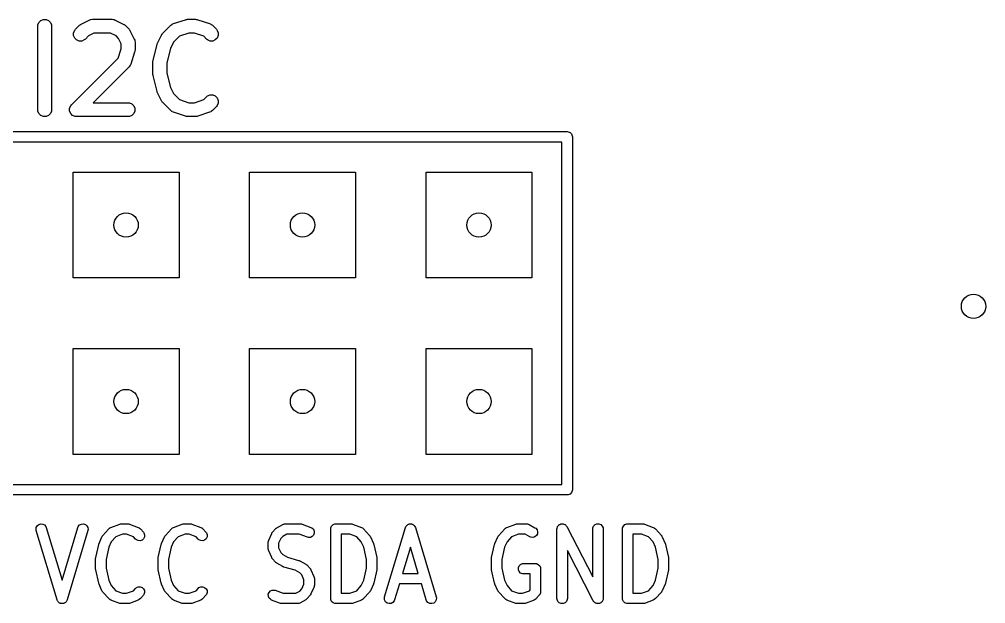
# Model space of a CAD drawing. Extents: x -0.08 to 2.08, y -0.05 to 2.57.
# Drawn here: x 1.459 to 2.007, y 2.233 to 2.564 of the extents above; entities that cross this region are included whole.
import ezdxf

# ---------------------------------------------------------------- set-up
doc = ezdxf.new("R2010")
doc.units = 0
doc.header["$MEASUREMENT"] = 0
doc.layers.add('BLACK', color=7, linetype='CONTINUOUS')

msp = doc.modelspace()

# ---------------------------------------------------------------- linework, layer by layer
at = {"layer": 'BLACK', "linetype": 'CONTINUOUS'}
for p, q in [((1.47029, 2.56246), (1.47138, 2.56355)), ((1.47138, 2.56355), (1.4728, 2.56413)), ((1.4728, 2.56413), (1.47433, 2.56413)), ((1.47433, 2.56413), (1.47575, 2.56355)), ((1.47575, 2.56355), (1.47684, 2.56246)), ((1.4943, 2.56154), (1.4988, 2.56379)), ((1.4988, 2.56379), (1.49952, 2.56407)), ((1.49952, 2.56407), (1.49966, 2.56408)), ((1.49966, 2.56408), (1.49979, 2.56413)), ((1.49979, 2.56413), (1.50056, 2.56421)), ((1.50056, 2.56421), (1.51181, 2.56421)), ((1.51181, 2.56421), (1.51258, 2.56413)), ((1.51258, 2.56413), (1.51271, 2.56408)), ((1.51271, 2.56408), (1.51285, 2.56407)), ((1.51285, 2.56407), (1.51357, 2.56379)), ((1.51357, 2.56379), (1.51807, 2.56154)), ((1.54656, 2.56176), (1.55331, 2.56401)), ((1.55331, 2.56401), (1.55369, 2.56409)), ((1.55369, 2.56409), (1.55379, 2.56413)), ((1.55379, 2.56413), (1.55393, 2.56415)), ((1.55393, 2.56415), (1.55406, 2.56418)), ((1.55406, 2.56418), (1.55417, 2.56417)), ((1.55417, 2.56417), (1.55456, 2.56421)), ((1.55456, 2.56421), (1.55906, 2.56421)), ((1.55906, 2.56421), (1.55944, 2.56417)), ((1.55944, 2.56417), (1.55955, 2.56418)), ((1.55955, 2.56418), (1.55968, 2.56415)), ((1.55968, 2.56415), (1.55982, 2.56413)), ((1.55982, 2.56413), (1.55992, 2.56409)), ((1.55992, 2.56409), (1.5603, 2.56401)), ((1.5603, 2.56401), (1.56705, 2.56176)), ((1.46963, 2.56027), (1.4697, 2.56104)), ((1.46963, 2.51303), (1.46963, 2.56027)), ((1.4697, 2.56104), (1.47029, 2.56246)), ((1.47684, 2.56246), (1.47743, 2.56104)), ((1.47743, 2.56104), (1.4775, 2.56027)), ((1.4775, 2.56027), (1.4775, 2.51303)), ((1.48995, 2.55654), (1.49054, 2.55796)), ((1.49054, 2.55796), (1.49103, 2.55856)), ((1.49103, 2.55856), (1.49328, 2.56081)), ((1.49328, 2.56081), (1.49358, 2.56105)), ((1.49358, 2.56105), (1.49365, 2.56113)), ((1.49365, 2.56113), (1.49377, 2.56121)), ((1.49377, 2.56121), (1.49388, 2.5613)), ((1.49388, 2.5613), (1.49397, 2.56134)), ((1.49397, 2.56134), (1.4943, 2.56154)), ((1.51807, 2.56154), (1.5184, 2.56134)), ((1.5184, 2.56134), (1.5185, 2.5613)), ((1.5185, 2.5613), (1.51861, 2.56121)), ((1.51861, 2.56121), (1.51872, 2.56113)), ((1.51872, 2.56113), (1.51879, 2.56105)), ((1.51879, 2.56105), (1.51909, 2.56081)), ((1.51909, 2.56081), (1.52134, 2.55856)), ((1.52134, 2.55856), (1.52159, 2.55825)), ((1.52159, 2.55825), (1.52167, 2.55819)), ((1.52167, 2.55819), (1.52174, 2.55807)), ((1.52174, 2.55807), (1.52183, 2.55796)), ((1.52183, 2.55796), (1.52187, 2.55786)), ((1.52187, 2.55786), (1.52208, 2.55753)), ((1.54052, 2.55631), (1.54502, 2.56081)), ((1.54502, 2.56081), (1.54562, 2.5613)), ((1.54562, 2.5613), (1.54575, 2.56135)), ((1.54575, 2.56135), (1.54586, 2.56144)), ((1.54586, 2.56144), (1.54656, 2.56176)), ((1.56705, 2.56176), (1.56775, 2.56144)), ((1.56775, 2.56144), (1.56786, 2.56135)), ((1.56786, 2.56135), (1.56799, 2.5613)), ((1.56799, 2.5613), (1.56859, 2.56081)), ((1.56859, 2.56081), (1.57084, 2.55856)), ((1.57084, 2.55856), (1.57133, 2.55796)), ((1.57133, 2.55796), (1.57192, 2.55654)), ((1.48995, 2.555), (1.48995, 2.55654)), ((1.49054, 2.55359), (1.48995, 2.555)), ((1.49163, 2.5525), (1.49054, 2.55359)), ((1.49305, 2.55191), (1.49163, 2.5525)), ((1.496, 2.5525), (1.49458, 2.55191)), ((1.4966, 2.55299), (1.496, 2.5525)), ((1.4984, 2.55479), (1.4966, 2.55299)), ((1.50149, 2.55633), (1.4984, 2.55479)), ((1.51088, 2.55633), (1.50149, 2.55633)), ((1.51398, 2.55479), (1.51088, 2.55633)), ((1.51532, 2.55344), (1.51398, 2.55479)), ((1.51687, 2.55034), (1.51532, 2.55344)), ((1.52208, 2.55753), (1.52433, 2.55303)), ((1.52433, 2.55303), (1.52461, 2.55231)), ((1.53754, 2.55078), (1.53979, 2.55528)), ((1.53979, 2.55528), (1.53999, 2.55561)), ((1.53999, 2.55561), (1.54003, 2.55571)), ((1.54003, 2.55571), (1.54012, 2.55582)), ((1.54012, 2.55582), (1.5402, 2.55594)), ((1.5402, 2.55594), (1.54028, 2.556)), ((1.54028, 2.556), (1.54052, 2.55631)), ((1.54993, 2.55458), (1.54654, 2.55119)), ((1.55519, 2.55633), (1.54993, 2.55458)), ((1.55842, 2.55633), (1.55519, 2.55633)), ((1.56368, 2.55458), (1.55842, 2.55633)), ((1.56527, 2.55299), (1.56368, 2.55458)), ((1.56587, 2.5525), (1.56527, 2.55299)), ((1.56729, 2.55191), (1.56587, 2.5525)), ((1.57024, 2.5525), (1.56882, 2.55191)), ((1.57133, 2.55359), (1.57024, 2.5525)), ((1.57192, 2.555), (1.57133, 2.55359)), ((1.57192, 2.55654), (1.57192, 2.555)), ((1.49458, 2.55191), (1.49305, 2.55191)), ((1.51512, 2.54215), (1.51687, 2.54741)), ((1.51687, 2.54741), (1.51687, 2.55034)), ((1.52461, 2.55231), (1.52462, 2.55217)), ((1.52462, 2.55217), (1.52467, 2.55204)), ((1.52467, 2.55204), (1.52475, 2.55127)), ((1.52475, 2.55127), (1.52475, 2.54677)), ((1.53499, 2.54098), (1.53724, 2.54998)), ((1.53724, 2.54998), (1.53726, 2.55003)), ((1.53726, 2.55006), (1.53738, 2.55038)), ((1.53726, 2.55003), (1.53726, 2.55006)), ((1.53738, 2.55038), (1.5375, 2.5507)), ((1.5375, 2.5507), (1.53751, 2.55073)), ((1.53751, 2.55073), (1.53754, 2.55078)), ((1.54477, 2.54765), (1.54274, 2.53954)), ((1.54654, 2.55119), (1.54477, 2.54765)), ((1.56882, 2.55191), (1.56729, 2.55191)), ((1.48878, 2.51581), (1.51512, 2.54215)), ((1.52454, 2.54553), (1.5223, 2.53878)), ((1.52463, 2.54591), (1.52454, 2.54553)), ((1.52467, 2.54601), (1.52463, 2.54591)), ((1.52468, 2.54614), (1.52467, 2.54601)), ((1.52472, 2.54628), (1.52468, 2.54614)), ((1.52475, 2.54677), (1.52471, 2.54638)), ((1.52471, 2.54638), (1.52472, 2.54628)), ((1.52134, 2.53724), (1.50107, 2.51696)), ((1.52183, 2.53784), (1.52134, 2.53724)), ((1.52189, 2.53797), (1.52183, 2.53784)), ((1.52198, 2.53807), (1.52189, 2.53797)), ((1.5223, 2.53878), (1.52198, 2.53807)), ((1.53487, 2.54002), (1.53488, 2.54016)), ((1.53487, 2.53328), (1.53487, 2.54002)), ((1.53488, 2.54022), (1.53492, 2.5405)), ((1.53488, 2.54016), (1.53488, 2.54022)), ((1.53492, 2.5405), (1.53495, 2.54079)), ((1.53495, 2.54079), (1.53497, 2.54085)), ((1.53497, 2.54085), (1.53499, 2.54098)), ((1.54274, 2.53954), (1.54274, 2.53376)), ((1.53488, 2.53314), (1.53487, 2.53328)), ((1.53488, 2.53308), (1.53488, 2.53314)), ((1.53492, 2.5328), (1.53488, 2.53308)), ((1.53495, 2.53251), (1.53492, 2.5328)), ((1.53497, 2.53245), (1.53495, 2.53251)), ((1.53499, 2.53232), (1.53497, 2.53245)), ((1.53724, 2.52332), (1.53499, 2.53232)), ((1.54274, 2.53376), (1.54477, 2.52565)), ((1.54477, 2.52565), (1.54654, 2.52211)), ((1.53726, 2.52326), (1.53724, 2.52332)), ((1.53726, 2.52324), (1.53726, 2.52326)), ((1.53738, 2.52292), (1.53726, 2.52324)), ((1.5375, 2.52259), (1.53738, 2.52292)), ((1.53751, 2.52257), (1.5375, 2.52259)), ((1.53754, 2.52252), (1.53751, 2.52257)), ((1.53979, 2.51802), (1.53754, 2.52252)), ((1.54654, 2.52211), (1.54993, 2.51872)), ((1.56368, 2.51872), (1.56527, 2.52031)), ((1.56527, 2.52031), (1.56587, 2.5208)), ((1.56587, 2.5208), (1.56729, 2.52139)), ((1.56729, 2.52139), (1.56882, 2.52139)), ((1.56882, 2.52139), (1.57024, 2.5208)), ((1.57024, 2.5208), (1.57133, 2.51971)), ((1.57133, 2.51971), (1.57192, 2.5183)), ((1.4877, 2.5138), (1.48829, 2.51521)), ((1.48829, 2.51521), (1.48878, 2.51581)), ((1.50107, 2.51696), (1.52081, 2.51696)), ((1.52081, 2.51696), (1.52158, 2.51689)), ((1.52158, 2.51689), (1.523, 2.5163)), ((1.523, 2.5163), (1.52408, 2.51521)), ((1.52408, 2.51521), (1.52467, 2.5138)), ((1.53999, 2.51769), (1.53979, 2.51802)), ((1.54003, 2.51759), (1.53999, 2.51769)), ((1.54012, 2.51748), (1.54003, 2.51759)), ((1.5402, 2.51736), (1.54012, 2.51748)), ((1.54028, 2.51729), (1.5402, 2.51736)), ((1.54052, 2.51699), (1.54028, 2.51729)), ((1.54502, 2.51249), (1.54052, 2.51699)), ((1.54993, 2.51872), (1.55519, 2.51696)), ((1.55519, 2.51696), (1.55842, 2.51696)), ((1.55842, 2.51696), (1.56368, 2.51872)), ((1.57084, 2.51474), (1.56859, 2.51249)), ((1.57133, 2.51534), (1.57084, 2.51474)), ((1.57192, 2.51676), (1.57133, 2.51534)), ((1.57192, 2.5183), (1.57192, 2.51676)), ((1.4697, 2.51226), (1.46963, 2.51303)), ((1.47029, 2.51084), (1.4697, 2.51226)), ((1.47138, 2.50975), (1.47029, 2.51084)), ((1.4728, 2.50917), (1.47138, 2.50975)), ((1.47433, 2.50917), (1.4728, 2.50917)), ((1.47575, 2.50975), (1.47433, 2.50917)), ((1.47684, 2.51084), (1.47575, 2.50975)), ((1.47743, 2.51226), (1.47684, 2.51084)), ((1.4775, 2.51303), (1.47743, 2.51226)), ((1.4877, 2.51226), (1.4877, 2.5138)), ((1.48829, 2.51084), (1.4877, 2.51226)), ((1.48938, 2.50975), (1.48829, 2.51084)), ((1.4908, 2.50917), (1.48938, 2.50975)), ((1.49156, 2.50909), (1.4908, 2.50917)), ((1.52081, 2.50909), (1.49156, 2.50909)), ((1.52158, 2.50917), (1.52081, 2.50909)), ((1.523, 2.50975), (1.52158, 2.50917)), ((1.52408, 2.51084), (1.523, 2.50975)), ((1.52467, 2.51226), (1.52408, 2.51084)), ((1.52467, 2.5138), (1.52467, 2.51226)), ((1.54562, 2.512), (1.54502, 2.51249)), ((1.54575, 2.51195), (1.54562, 2.512)), ((1.54586, 2.51186), (1.54575, 2.51195)), ((1.54656, 2.51154), (1.54586, 2.51186)), ((1.55331, 2.50929), (1.54656, 2.51154)), ((1.55369, 2.50921), (1.55331, 2.50929)), ((1.55379, 2.50917), (1.55369, 2.50921)), ((1.55393, 2.50915), (1.55379, 2.50917)), ((1.55406, 2.50912), (1.55393, 2.50915)), ((1.55417, 2.50913), (1.55406, 2.50912)), ((1.55456, 2.50909), (1.55417, 2.50913)), ((1.55906, 2.50909), (1.55456, 2.50909)), ((1.55944, 2.50913), (1.55906, 2.50909)), ((1.55955, 2.50912), (1.55944, 2.50913)), ((1.55968, 2.50915), (1.55955, 2.50912)), ((1.55982, 2.50917), (1.55968, 2.50915)), ((1.55992, 2.50921), (1.55982, 2.50917)), ((1.5603, 2.50929), (1.55992, 2.50921)), ((1.56705, 2.51154), (1.5603, 2.50929)), ((1.56775, 2.51186), (1.56705, 2.51154)), ((1.56786, 2.51195), (1.56775, 2.51186)), ((1.56799, 2.512), (1.56786, 2.51195)), ((1.56859, 2.51249), (1.56799, 2.512)), ((1.26969, 2.50059), (1.76969, 2.50059)), ((1.76969, 2.50059), (1.77026, 2.50053)), ((1.77026, 2.50053), (1.77133, 2.50009)), ((1.77133, 2.50009), (1.77214, 2.49928)), ((1.77214, 2.49928), (1.77258, 2.49821)), ((1.77258, 2.49821), (1.77264, 2.49764)), ((1.77264, 2.49764), (1.77264, 2.29764)), ((1.76673, 2.49469), (1.27264, 2.49469)), ((1.76673, 2.30059), (1.76673, 2.49469)), ((1.48969, 2.41764), (1.48969, 2.47764)), ((1.48969, 2.47764), (1.54969, 2.47764)), ((1.54969, 2.47764), (1.54969, 2.41764)), ((1.58969, 2.41764), (1.58969, 2.47764)), ((1.58969, 2.47764), (1.64969, 2.47764)), ((1.64969, 2.47764), (1.64969, 2.41764)), ((1.68969, 2.41764), (1.68969, 2.47764)), ((1.68969, 2.47764), (1.74969, 2.47764)), ((1.74969, 2.47764), (1.74969, 2.41764)), ((1.54969, 2.41764), (1.48969, 2.41764)), ((1.64969, 2.41764), (1.58969, 2.41764)), ((1.74969, 2.41764), (1.68969, 2.41764)), ((1.48969, 2.31764), (1.48969, 2.37764)), ((1.48969, 2.37764), (1.54969, 2.37764)), ((1.54969, 2.37764), (1.54969, 2.31764)), ((1.58969, 2.31764), (1.58969, 2.37764)), ((1.58969, 2.37764), (1.64969, 2.37764)), ((1.64969, 2.37764), (1.64969, 2.31764)), ((1.68969, 2.31764), (1.68969, 2.37764)), ((1.68969, 2.37764), (1.74969, 2.37764)), ((1.74969, 2.37764), (1.74969, 2.31764)), ((1.54969, 2.31764), (1.48969, 2.31764)), ((1.64969, 2.31764), (1.58969, 2.31764)), ((1.74969, 2.31764), (1.68969, 2.31764)), ((1.27264, 2.30059), (1.76673, 2.30059)), ((1.77133, 2.29518), (1.77026, 2.29474)), ((1.77214, 2.296), (1.77133, 2.29518)), ((1.77258, 2.29706), (1.77214, 2.296)), ((1.77264, 2.29764), (1.77258, 2.29706)), ((1.76969, 2.29469), (1.26969, 2.29469)), ((1.77026, 2.29474), (1.76969, 2.29469)), ((1.46866, 2.27512), (1.46877, 2.27627)), ((1.46877, 2.27455), (1.46866, 2.27512)), ((1.46877, 2.27627), (1.46932, 2.27728)), ((1.48058, 2.23518), (1.46877, 2.27455)), ((1.46932, 2.27728), (1.47021, 2.27801)), ((1.47021, 2.27801), (1.47132, 2.27834)), ((1.47132, 2.27834), (1.47246, 2.27822)), ((1.47246, 2.27822), (1.47348, 2.27768)), ((1.47348, 2.27768), (1.47421, 2.27678)), ((1.47421, 2.27678), (1.47443, 2.27625)), ((1.47443, 2.27625), (1.48341, 2.24631)), ((1.48341, 2.24631), (1.49239, 2.27625)), ((1.49805, 2.27455), (1.48624, 2.23518)), ((1.49239, 2.27625), (1.49261, 2.27678)), ((1.49261, 2.27678), (1.49334, 2.27768)), ((1.49334, 2.27768), (1.49435, 2.27822)), ((1.49435, 2.27822), (1.4955, 2.27834)), ((1.4955, 2.27834), (1.4966, 2.27801)), ((1.4966, 2.27801), (1.4975, 2.27728)), ((1.4975, 2.27728), (1.49804, 2.27627)), ((1.49804, 2.27627), (1.49816, 2.27512)), ((1.49816, 2.27512), (1.49805, 2.27455)), ((1.50652, 2.27175), (1.5099, 2.2755)), ((1.5099, 2.2755), (1.51032, 2.27589)), ((1.51032, 2.27589), (1.51045, 2.27595)), ((1.51045, 2.27595), (1.51055, 2.27604)), ((1.51055, 2.27604), (1.51107, 2.27629)), ((1.51107, 2.27629), (1.51613, 2.27817)), ((1.51613, 2.27817), (1.51652, 2.27827)), ((1.51652, 2.27827), (1.51658, 2.2783)), ((1.51658, 2.2783), (1.51663, 2.2783)), ((1.51663, 2.2783), (1.51669, 2.27832)), ((1.51669, 2.27832), (1.51675, 2.27831)), ((1.51675, 2.27831), (1.51715, 2.27835)), ((1.51715, 2.27835), (1.52053, 2.27835)), ((1.52053, 2.27835), (1.52093, 2.27831)), ((1.52093, 2.27831), (1.52099, 2.27832)), ((1.52099, 2.27832), (1.52105, 2.2783)), ((1.52105, 2.2783), (1.5211, 2.2783)), ((1.5211, 2.2783), (1.52117, 2.27827)), ((1.52117, 2.27827), (1.52155, 2.27817)), ((1.52155, 2.27817), (1.52662, 2.27629)), ((1.52662, 2.27629), (1.52714, 2.27604)), ((1.52714, 2.27604), (1.52724, 2.27595)), ((1.52724, 2.27595), (1.52736, 2.27589)), ((1.52736, 2.27589), (1.52779, 2.2755)), ((1.52779, 2.2755), (1.52947, 2.27363)), ((1.52947, 2.27363), (1.52982, 2.27316)), ((1.52982, 2.27316), (1.5302, 2.27207)), ((1.54196, 2.27175), (1.54533, 2.2755)), ((1.54533, 2.2755), (1.54576, 2.27589)), ((1.54576, 2.27589), (1.54588, 2.27595)), ((1.54588, 2.27595), (1.54598, 2.27604)), ((1.54598, 2.27604), (1.5465, 2.27629)), ((1.5465, 2.27629), (1.55156, 2.27817)), ((1.55156, 2.27817), (1.55195, 2.27827)), ((1.55195, 2.27827), (1.55201, 2.2783)), ((1.55201, 2.2783), (1.55207, 2.2783)), ((1.55207, 2.2783), (1.55212, 2.27832)), ((1.55212, 2.27832), (1.55219, 2.27831)), ((1.55219, 2.27831), (1.55259, 2.27835)), ((1.55259, 2.27835), (1.55596, 2.27835)), ((1.55596, 2.27835), (1.55636, 2.27831)), ((1.55636, 2.27831), (1.55643, 2.27832)), ((1.55643, 2.27832), (1.55648, 2.2783)), ((1.55648, 2.2783), (1.55654, 2.2783)), ((1.55654, 2.2783), (1.5566, 2.27827)), ((1.5566, 2.27827), (1.55699, 2.27817)), ((1.55699, 2.27817), (1.56205, 2.27629)), ((1.56205, 2.27629), (1.56257, 2.27604)), ((1.56257, 2.27604), (1.56267, 2.27595)), ((1.56267, 2.27595), (1.56279, 2.27589)), ((1.56279, 2.27589), (1.56322, 2.2755)), ((1.56322, 2.2755), (1.56491, 2.27363)), ((1.56491, 2.27363), (1.56525, 2.27316)), ((1.56525, 2.27316), (1.56563, 2.27207)), ((1.6022, 2.27286), (1.60233, 2.27309)), ((1.60233, 2.27309), (1.60236, 2.27316)), ((1.60236, 2.27316), (1.60243, 2.27326)), ((1.60243, 2.27326), (1.60249, 2.27337)), ((1.60249, 2.27337), (1.60254, 2.27342)), ((1.60254, 2.27342), (1.6027, 2.27363)), ((1.6027, 2.27363), (1.60439, 2.2755)), ((1.60439, 2.2755), (1.60462, 2.27572)), ((1.60462, 2.27572), (1.60467, 2.27578)), ((1.60467, 2.27578), (1.60475, 2.27583)), ((1.60475, 2.27583), (1.60481, 2.27589)), ((1.60481, 2.27589), (1.60488, 2.27592)), ((1.60488, 2.27592), (1.60515, 2.27611)), ((1.60515, 2.27611), (1.60852, 2.27798)), ((1.60852, 2.27798), (1.60905, 2.27821)), ((1.60905, 2.27821), (1.60922, 2.27823)), ((1.60922, 2.27823), (1.60938, 2.2783)), ((1.60938, 2.2783), (1.60996, 2.27835)), ((1.60996, 2.27835), (1.61839, 2.27835)), ((1.61839, 2.27835), (1.61879, 2.27831)), ((1.61879, 2.27831), (1.61886, 2.27832)), ((1.61886, 2.27832), (1.61891, 2.2783)), ((1.61891, 2.2783), (1.61897, 2.2783)), ((1.61897, 2.2783), (1.61903, 2.27827)), ((1.61903, 2.27827), (1.61942, 2.27817)), ((1.61942, 2.27817), (1.62448, 2.27629)), ((1.62448, 2.27629), (1.625, 2.27604)), ((1.625, 2.27604), (1.62584, 2.27526)), ((1.62584, 2.27526), (1.62633, 2.27421)), ((1.62637, 2.27306), (1.62597, 2.27198)), ((1.62633, 2.27421), (1.62637, 2.27306)), ((1.63569, 2.2754), (1.63574, 2.27598)), ((1.63569, 2.23603), (1.63569, 2.2754)), ((1.63574, 2.27598), (1.63618, 2.27704)), ((1.63618, 2.27704), (1.637, 2.27786)), ((1.637, 2.27786), (1.63806, 2.2783)), ((1.63806, 2.2783), (1.63864, 2.27835)), ((1.63864, 2.27835), (1.64708, 2.27835)), ((1.64708, 2.27835), (1.64748, 2.27831)), ((1.64748, 2.27831), (1.64754, 2.27832)), ((1.64754, 2.27832), (1.6476, 2.2783)), ((1.6476, 2.2783), (1.64765, 2.2783)), ((1.64765, 2.2783), (1.64771, 2.27827)), ((1.64771, 2.27827), (1.6481, 2.27817)), ((1.6481, 2.27817), (1.65316, 2.27629)), ((1.65316, 2.27629), (1.65368, 2.27604)), ((1.65368, 2.27604), (1.65378, 2.27595)), ((1.65378, 2.27595), (1.6539, 2.27589)), ((1.6539, 2.27589), (1.65433, 2.2755)), ((1.65433, 2.2755), (1.65771, 2.27175)), ((1.66618, 2.23688), (1.67799, 2.27625)), ((1.67799, 2.27625), (1.678, 2.27626)), ((1.678, 2.27627), (1.67801, 2.27628)), ((1.678, 2.27626), (1.678, 2.27627)), ((1.67801, 2.27628), (1.67821, 2.27678)), ((1.67821, 2.27678), (1.6784, 2.27702)), ((1.6784, 2.27702), (1.67854, 2.27728)), ((1.67854, 2.27728), (1.67876, 2.27746)), ((1.67876, 2.27746), (1.67894, 2.27768)), ((1.67894, 2.27768), (1.6792, 2.27782)), ((1.6792, 2.27782), (1.67944, 2.27801)), ((1.67944, 2.27801), (1.67971, 2.27809)), ((1.67971, 2.27809), (1.67996, 2.27822)), ((1.67996, 2.27822), (1.68025, 2.27825)), ((1.68025, 2.27825), (1.68054, 2.27834)), ((1.68054, 2.27834), (1.68082, 2.27831)), ((1.68082, 2.27831), (1.6811, 2.27834)), ((1.6811, 2.27834), (1.68139, 2.27825)), ((1.68139, 2.27825), (1.68169, 2.27822)), ((1.68169, 2.27822), (1.68193, 2.27809)), ((1.68193, 2.27809), (1.68221, 2.27801)), ((1.68221, 2.27801), (1.68244, 2.27782)), ((1.68244, 2.27782), (1.6827, 2.27768)), ((1.6827, 2.27768), (1.68288, 2.27746)), ((1.68288, 2.27746), (1.6831, 2.27728)), ((1.6831, 2.27728), (1.68324, 2.27702)), ((1.68324, 2.27702), (1.68343, 2.27678)), ((1.68343, 2.27678), (1.68364, 2.27628)), ((1.68364, 2.27628), (1.68364, 2.27627)), ((1.68364, 2.27627), (1.68364, 2.27626)), ((1.68364, 2.27626), (1.68365, 2.27625)), ((1.68365, 2.27625), (1.69546, 2.23688)), ((1.73093, 2.27175), (1.73431, 2.2755)), ((1.73431, 2.2755), (1.73473, 2.27589)), ((1.73473, 2.27589), (1.73486, 2.27595)), ((1.73486, 2.27595), (1.73496, 2.27604)), ((1.73496, 2.27604), (1.73548, 2.27629)), ((1.73548, 2.27629), (1.74054, 2.27817)), ((1.74054, 2.27817), (1.74093, 2.27827)), ((1.74093, 2.27827), (1.74099, 2.2783)), ((1.74099, 2.2783), (1.74104, 2.2783)), ((1.74104, 2.2783), (1.7411, 2.27832)), ((1.7411, 2.27832), (1.74116, 2.27831)), ((1.74116, 2.27831), (1.74156, 2.27835)), ((1.74156, 2.27835), (1.74663, 2.27835)), ((1.74663, 2.27835), (1.7472, 2.2783)), ((1.7472, 2.2783), (1.74736, 2.27823)), ((1.74736, 2.27823), (1.74753, 2.27821)), ((1.74753, 2.27821), (1.74806, 2.27798)), ((1.74806, 2.27798), (1.75143, 2.27611)), ((1.75143, 2.27611), (1.75191, 2.27578)), ((1.75191, 2.27578), (1.75263, 2.27488)), ((1.75263, 2.27488), (1.75294, 2.27377)), ((1.75294, 2.27377), (1.75281, 2.27262)), ((1.76392, 2.2754), (1.76395, 2.27566)), ((1.76392, 2.23603), (1.76392, 2.2754)), ((1.76394, 2.27574), (1.76396, 2.2758)), ((1.76395, 2.27566), (1.76394, 2.27574)), ((1.76396, 2.2758), (1.76398, 2.27598)), ((1.76398, 2.27598), (1.76415, 2.2764)), ((1.76415, 2.2764), (1.76429, 2.27683)), ((1.76429, 2.27683), (1.76437, 2.27693)), ((1.76437, 2.27693), (1.76442, 2.27704)), ((1.76442, 2.27704), (1.76474, 2.27736)), ((1.76474, 2.27736), (1.76504, 2.27771)), ((1.76504, 2.27771), (1.76515, 2.27777)), ((1.76515, 2.27777), (1.76523, 2.27786)), ((1.76523, 2.27786), (1.76565, 2.27803)), ((1.76565, 2.27803), (1.76606, 2.27824)), ((1.76606, 2.27824), (1.76618, 2.27825)), ((1.76618, 2.27825), (1.7663, 2.2783)), ((1.7663, 2.2783), (1.76675, 2.2783)), ((1.76675, 2.2783), (1.76721, 2.27833)), ((1.76721, 2.27833), (1.76733, 2.2783)), ((1.76733, 2.2783), (1.76745, 2.2783)), ((1.76745, 2.2783), (1.76787, 2.27812)), ((1.76787, 2.27812), (1.76831, 2.27798)), ((1.76831, 2.27798), (1.7684, 2.2779)), ((1.7684, 2.2779), (1.76851, 2.27786)), ((1.76851, 2.27786), (1.76884, 2.27753)), ((1.76884, 2.27753), (1.76918, 2.27724)), ((1.76918, 2.27724), (1.76928, 2.27709)), ((1.76928, 2.27709), (1.76933, 2.27704)), ((1.76933, 2.27704), (1.76936, 2.27697)), ((1.76936, 2.27697), (1.7695, 2.27675)), ((1.7695, 2.27675), (1.78417, 2.24823)), ((1.78417, 2.2754), (1.78422, 2.27598)), ((1.78417, 2.24823), (1.78417, 2.2754)), ((1.78422, 2.27598), (1.78467, 2.27704)), ((1.78467, 2.27704), (1.78548, 2.27786)), ((1.78548, 2.27786), (1.78654, 2.2783)), ((1.78654, 2.2783), (1.7877, 2.2783)), ((1.7877, 2.2783), (1.78876, 2.27786)), ((1.78876, 2.27786), (1.78958, 2.27704)), ((1.78958, 2.27704), (1.79002, 2.27598)), ((1.79002, 2.27598), (1.79007, 2.2754)), ((1.79007, 2.2754), (1.79007, 2.23603)), ((1.80104, 2.2754), (1.8011, 2.27598)), ((1.80104, 2.23603), (1.80104, 2.2754)), ((1.8011, 2.27598), (1.80154, 2.27704)), ((1.80154, 2.27704), (1.80235, 2.27786)), ((1.80235, 2.27786), (1.80342, 2.2783)), ((1.80342, 2.2783), (1.80399, 2.27835)), ((1.80399, 2.27835), (1.81243, 2.27835)), ((1.81243, 2.27835), (1.81283, 2.27831)), ((1.81283, 2.27831), (1.8129, 2.27832)), ((1.8129, 2.27832), (1.81295, 2.2783)), ((1.81295, 2.2783), (1.81301, 2.2783)), ((1.81301, 2.2783), (1.81307, 2.27827)), ((1.81307, 2.27827), (1.81346, 2.27817)), ((1.81346, 2.27817), (1.81852, 2.27629)), ((1.81852, 2.27629), (1.81904, 2.27604)), ((1.81904, 2.27604), (1.81914, 2.27595)), ((1.81914, 2.27595), (1.81926, 2.27589)), ((1.81926, 2.27589), (1.81969, 2.2755)), ((1.81969, 2.2755), (1.82306, 2.27175)), ((1.50434, 2.26724), (1.50602, 2.27099)), ((1.50602, 2.27099), (1.50615, 2.27121)), ((1.50615, 2.27121), (1.50618, 2.27129)), ((1.50618, 2.27129), (1.50625, 2.27138)), ((1.50625, 2.27138), (1.50631, 2.27149)), ((1.50631, 2.27149), (1.50637, 2.27154)), ((1.50637, 2.27154), (1.50652, 2.27175)), ((1.51122, 2.26814), (1.50985, 2.26509)), ((1.5138, 2.27101), (1.51122, 2.26814)), ((1.51768, 2.27245), (1.5138, 2.27101)), ((1.52, 2.27245), (1.51768, 2.27245)), ((1.52388, 2.27101), (1.52, 2.27245)), ((1.52508, 2.26968), (1.52388, 2.27101)), ((1.52551, 2.26929), (1.52508, 2.26968)), ((1.52655, 2.26879), (1.52551, 2.26929)), ((1.5277, 2.26873), (1.52655, 2.26879)), ((1.52879, 2.26911), (1.5277, 2.26873)), ((1.52964, 2.26988), (1.52879, 2.26911)), ((1.53014, 2.27092), (1.52964, 2.26988)), ((1.5302, 2.27207), (1.53014, 2.27092)), ((1.53977, 2.26724), (1.54146, 2.27099)), ((1.54146, 2.27099), (1.54159, 2.27121)), ((1.54159, 2.27121), (1.54161, 2.27129)), ((1.54161, 2.27129), (1.54169, 2.27138)), ((1.54169, 2.27138), (1.54175, 2.27149)), ((1.54175, 2.27149), (1.5418, 2.27154)), ((1.5418, 2.27154), (1.54196, 2.27175)), ((1.54665, 2.26814), (1.54528, 2.26509)), ((1.54923, 2.27101), (1.54665, 2.26814)), ((1.55312, 2.27245), (1.54923, 2.27101)), ((1.55543, 2.27245), (1.55312, 2.27245)), ((1.55932, 2.27101), (1.55543, 2.27245)), ((1.56052, 2.26968), (1.55932, 2.27101)), ((1.56094, 2.26929), (1.56052, 2.26968)), ((1.56198, 2.26879), (1.56094, 2.26929)), ((1.56313, 2.26873), (1.56198, 2.26879)), ((1.56422, 2.26911), (1.56313, 2.26873)), ((1.56508, 2.26988), (1.56422, 2.26911)), ((1.56557, 2.27092), (1.56508, 2.26988)), ((1.56563, 2.27207), (1.56557, 2.27092)), ((1.60025, 2.2679), (1.60031, 2.26848)), ((1.60025, 2.26415), (1.60025, 2.2679)), ((1.60031, 2.26848), (1.60033, 2.26852)), ((1.60033, 2.26856), (1.60051, 2.26911)), ((1.60033, 2.26852), (1.60033, 2.26856)), ((1.60051, 2.26911), (1.6022, 2.27286)), ((1.6074, 2.27002), (1.60616, 2.26727)), ((1.60845, 2.27118), (1.6074, 2.27002)), ((1.61072, 2.27245), (1.60845, 2.27118)), ((1.61786, 2.27245), (1.61072, 2.27245)), ((1.62243, 2.27076), (1.61786, 2.27245)), ((1.62299, 2.27061), (1.62243, 2.27076)), ((1.62414, 2.27065), (1.62299, 2.27061)), ((1.62519, 2.27114), (1.62414, 2.27065)), ((1.62597, 2.27198), (1.62519, 2.27114)), ((1.64655, 2.27245), (1.64159, 2.27245)), ((1.64159, 2.27245), (1.64159, 2.23898)), ((1.65043, 2.27101), (1.64655, 2.27245)), ((1.65301, 2.26814), (1.65043, 2.27101)), ((1.65438, 2.26509), (1.65301, 2.26814)), ((1.65771, 2.27175), (1.65786, 2.27154)), ((1.65786, 2.27154), (1.65792, 2.27149)), ((1.65792, 2.27149), (1.65798, 2.27138)), ((1.65798, 2.27138), (1.65805, 2.27129)), ((1.65805, 2.27129), (1.65808, 2.27121)), ((1.65808, 2.27121), (1.6582, 2.27099)), ((1.6582, 2.27099), (1.65989, 2.26724)), ((1.72875, 2.26724), (1.73043, 2.27099)), ((1.73043, 2.27099), (1.73056, 2.27121)), ((1.73056, 2.27121), (1.73059, 2.27129)), ((1.73059, 2.27129), (1.73066, 2.27138)), ((1.73066, 2.27138), (1.73072, 2.27149)), ((1.73072, 2.27149), (1.73078, 2.27154)), ((1.73078, 2.27154), (1.73093, 2.27175)), ((1.73563, 2.26814), (1.73425, 2.26509)), ((1.73821, 2.27101), (1.73563, 2.26814)), ((1.74209, 2.27245), (1.73821, 2.27101)), ((1.74586, 2.27245), (1.74209, 2.27245)), ((1.74857, 2.27094), (1.74586, 2.27245)), ((1.7491, 2.27071), (1.74857, 2.27094)), ((1.75024, 2.27058), (1.7491, 2.27071)), ((1.75135, 2.2709), (1.75024, 2.27058)), ((1.75225, 2.27162), (1.75135, 2.2709)), ((1.75281, 2.27262), (1.75225, 2.27162)), ((1.8119, 2.27245), (1.80695, 2.27245)), ((1.80695, 2.27245), (1.80695, 2.23898)), ((1.81578, 2.27101), (1.8119, 2.27245)), ((1.81836, 2.26814), (1.81578, 2.27101)), ((1.81974, 2.26509), (1.81836, 2.26814)), ((1.82306, 2.27175), (1.82321, 2.27154)), ((1.82321, 2.27154), (1.82327, 2.27149)), ((1.82327, 2.27149), (1.82333, 2.27138)), ((1.82333, 2.27138), (1.8234, 2.27129)), ((1.8234, 2.27129), (1.82343, 2.27121)), ((1.82343, 2.27121), (1.82356, 2.27099)), ((1.82356, 2.27099), (1.82525, 2.26724)), ((1.50246, 2.25918), (1.50415, 2.26668)), ((1.50415, 2.26669), (1.50424, 2.26696)), ((1.50415, 2.26668), (1.50415, 2.26669)), ((1.50415, 2.26668), (1.50415, 2.26668)), ((1.50424, 2.26696), (1.50433, 2.26722)), ((1.50433, 2.26723), (1.50434, 2.26724)), ((1.50433, 2.26722), (1.50433, 2.26723)), ((1.50985, 2.26509), (1.5083, 2.2582)), ((1.5379, 2.25918), (1.53958, 2.26668)), ((1.53958, 2.26668), (1.53959, 2.26668)), ((1.53959, 2.26669), (1.53968, 2.26696)), ((1.53959, 2.26668), (1.53959, 2.26669)), ((1.53968, 2.26696), (1.53976, 2.26722)), ((1.53976, 2.26722), (1.53977, 2.26723)), ((1.53977, 2.26723), (1.53977, 2.26724)), ((1.54528, 2.26509), (1.54373, 2.2582)), ((1.60031, 2.26358), (1.60025, 2.26415)), ((1.60033, 2.26353), (1.60031, 2.26358)), ((1.60033, 2.26349), (1.60033, 2.26353)), ((1.60051, 2.26294), (1.60033, 2.26349)), ((1.6022, 2.25919), (1.60051, 2.26294)), ((1.60616, 2.26727), (1.60616, 2.26479)), ((1.60616, 2.26479), (1.6074, 2.26204)), ((1.65593, 2.2582), (1.65438, 2.26509)), ((1.65989, 2.26724), (1.6599, 2.26723)), ((1.6599, 2.26723), (1.6599, 2.26722)), ((1.6599, 2.26722), (1.65999, 2.26696)), ((1.65999, 2.26696), (1.66008, 2.26669)), ((1.66008, 2.26669), (1.66008, 2.26668)), ((1.66008, 2.26668), (1.66008, 2.26668)), ((1.66008, 2.26668), (1.66177, 2.25918)), ((1.68082, 2.26512), (1.67635, 2.25023)), ((1.68529, 2.25023), (1.68082, 2.26512)), ((1.72687, 2.25918), (1.72856, 2.26668)), ((1.72856, 2.26669), (1.72865, 2.26696)), ((1.72856, 2.26668), (1.72856, 2.26669)), ((1.72856, 2.26668), (1.72856, 2.26668)), ((1.72865, 2.26696), (1.72874, 2.26722)), ((1.72874, 2.26723), (1.72875, 2.26724)), ((1.72874, 2.26722), (1.72874, 2.26723)), ((1.73425, 2.26509), (1.73271, 2.2582)), ((1.78449, 2.23468), (1.76983, 2.2632)), ((1.76983, 2.2632), (1.76983, 2.23603)), ((1.82129, 2.2582), (1.81974, 2.26509)), ((1.82525, 2.26724), (1.82525, 2.26723)), ((1.82525, 2.26723), (1.82525, 2.26722)), ((1.82525, 2.26722), (1.82534, 2.26696)), ((1.82534, 2.26696), (1.82543, 2.26669)), ((1.82543, 2.26669), (1.82543, 2.26668)), ((1.82543, 2.26668), (1.82543, 2.26668)), ((1.82543, 2.26668), (1.82712, 2.25918)), ((1.50239, 2.2586), (1.50242, 2.25885)), ((1.5024, 2.25858), (1.50239, 2.2586)), ((1.50239, 2.25853), (1.5024, 2.25858)), ((1.50239, 2.2529), (1.50239, 2.25853)), ((1.50242, 2.25885), (1.50245, 2.2591)), ((1.50245, 2.2591), (1.50246, 2.25913)), ((1.50246, 2.25913), (1.50246, 2.25918)), ((1.5083, 2.2582), (1.5083, 2.25323)), ((1.53782, 2.2586), (1.53786, 2.25885)), ((1.53783, 2.25858), (1.53782, 2.2586)), ((1.53782, 2.25853), (1.53783, 2.25858)), ((1.53782, 2.2529), (1.53782, 2.25853)), ((1.53786, 2.25885), (1.53788, 2.2591)), ((1.53788, 2.2591), (1.53789, 2.25913)), ((1.53789, 2.25913), (1.5379, 2.25918)), ((1.54373, 2.2582), (1.54373, 2.25323)), ((1.60233, 2.25897), (1.6022, 2.25919)), ((1.60236, 2.25889), (1.60233, 2.25897)), ((1.60243, 2.2588), (1.60236, 2.25889)), ((1.60249, 2.25869), (1.60243, 2.2588)), ((1.60254, 2.25864), (1.60249, 2.25869)), ((1.6027, 2.25843), (1.60254, 2.25864)), ((1.60439, 2.25655), (1.6027, 2.25843)), ((1.6074, 2.26204), (1.60845, 2.26087)), ((1.60845, 2.26087), (1.61108, 2.2594)), ((1.61108, 2.2594), (1.61749, 2.25762)), ((1.61749, 2.25762), (1.61757, 2.25759)), ((1.61757, 2.25759), (1.61761, 2.25759)), ((1.61761, 2.25759), (1.61782, 2.2575)), ((1.61782, 2.2575), (1.61803, 2.25741)), ((1.61803, 2.25741), (1.61806, 2.25739)), ((1.61806, 2.25739), (1.61814, 2.25736)), ((1.61814, 2.25736), (1.62151, 2.25548)), ((1.65593, 2.25323), (1.65593, 2.2582)), ((1.66177, 2.25918), (1.66177, 2.25913)), ((1.66177, 2.25913), (1.66178, 2.2591)), ((1.66178, 2.2591), (1.66181, 2.25885)), ((1.66181, 2.25885), (1.66184, 2.2586)), ((1.66184, 2.2586), (1.66183, 2.25858)), ((1.66183, 2.25858), (1.66184, 2.25853)), ((1.66184, 2.25853), (1.66184, 2.2529)), ((1.7268, 2.2586), (1.72683, 2.25885)), ((1.7268, 2.25858), (1.7268, 2.2586)), ((1.7268, 2.25853), (1.7268, 2.25858)), ((1.7268, 2.2529), (1.7268, 2.25853)), ((1.72683, 2.25885), (1.72686, 2.2591)), ((1.72686, 2.2591), (1.72687, 2.25913)), ((1.72687, 2.25913), (1.72687, 2.25918)), ((1.73271, 2.2582), (1.73271, 2.25323)), ((1.82129, 2.25323), (1.82129, 2.2582)), ((1.82712, 2.25918), (1.82713, 2.25913)), ((1.82713, 2.25913), (1.82714, 2.2591)), ((1.82714, 2.2591), (1.82716, 2.25885)), ((1.82716, 2.25885), (1.82719, 2.2586)), ((1.82719, 2.2586), (1.82719, 2.25858)), ((1.82719, 2.25858), (1.82719, 2.25853)), ((1.82719, 2.25853), (1.82719, 2.2529)), ((1.5024, 2.25285), (1.50239, 2.2529)), ((1.50239, 2.25283), (1.5024, 2.25285)), ((1.50242, 2.25258), (1.50239, 2.25283)), ((1.50245, 2.25233), (1.50242, 2.25258)), ((1.50246, 2.25231), (1.50245, 2.25233)), ((1.50246, 2.25226), (1.50246, 2.25231)), ((1.50415, 2.24476), (1.50246, 2.25226)), ((1.5083, 2.25323), (1.50985, 2.24634)), ((1.53783, 2.25285), (1.53782, 2.2529)), ((1.53782, 2.25283), (1.53783, 2.25285)), ((1.53786, 2.25258), (1.53782, 2.25283)), ((1.53788, 2.25233), (1.53786, 2.25258)), ((1.53789, 2.25231), (1.53788, 2.25233)), ((1.5379, 2.25226), (1.53789, 2.25231)), ((1.53958, 2.24476), (1.5379, 2.25226)), ((1.54373, 2.25323), (1.54528, 2.24634)), ((1.60462, 2.25634), (1.60439, 2.25655)), ((1.60467, 2.25628), (1.60462, 2.25634)), ((1.60475, 2.25622), (1.60467, 2.25628)), ((1.60481, 2.25616), (1.60475, 2.25622)), ((1.60488, 2.25613), (1.60481, 2.25616)), ((1.60515, 2.25595), (1.60488, 2.25613)), ((1.60852, 2.25407), (1.60515, 2.25595)), ((1.6086, 2.25404), (1.60852, 2.25407)), ((1.60862, 2.25402), (1.6086, 2.25404)), ((1.60884, 2.25393), (1.60862, 2.25402)), ((1.60905, 2.25384), (1.60884, 2.25393)), ((1.60909, 2.25384), (1.60905, 2.25384)), ((1.60916, 2.25381), (1.60909, 2.25384)), ((1.61558, 2.25203), (1.60916, 2.25381)), ((1.61821, 2.25056), (1.61558, 2.25203)), ((1.62151, 2.25548), (1.62178, 2.2553)), ((1.62178, 2.2553), (1.62185, 2.25527)), ((1.62185, 2.25527), (1.62191, 2.25521)), ((1.62191, 2.25521), (1.62199, 2.25516)), ((1.62199, 2.25516), (1.62204, 2.2551)), ((1.62204, 2.2551), (1.62227, 2.25488)), ((1.62227, 2.25488), (1.62396, 2.253)), ((1.62396, 2.253), (1.62411, 2.2528)), ((1.62411, 2.2528), (1.62417, 2.25274)), ((1.62417, 2.25274), (1.62423, 2.25264)), ((1.62423, 2.25264), (1.6243, 2.25254)), ((1.6243, 2.25254), (1.62433, 2.25247)), ((1.62433, 2.25247), (1.62446, 2.25224)), ((1.62446, 2.25224), (1.62615, 2.24849)), ((1.65438, 2.24634), (1.65593, 2.25323)), ((1.66177, 2.25226), (1.66008, 2.24476)), ((1.66178, 2.25233), (1.66177, 2.25231)), ((1.66177, 2.25231), (1.66177, 2.25226)), ((1.66181, 2.25258), (1.66178, 2.25233)), ((1.66184, 2.25283), (1.66181, 2.25258)), ((1.66184, 2.2529), (1.66183, 2.25285)), ((1.66183, 2.25285), (1.66184, 2.25283)), ((1.7268, 2.25285), (1.7268, 2.2529)), ((1.7268, 2.25283), (1.7268, 2.25285)), ((1.72683, 2.25258), (1.7268, 2.25283)), ((1.72686, 2.25233), (1.72683, 2.25258)), ((1.72687, 2.25231), (1.72686, 2.25233)), ((1.72687, 2.25226), (1.72687, 2.25231)), ((1.72856, 2.24476), (1.72687, 2.25226)), ((1.73271, 2.25323), (1.73425, 2.24634)), ((1.74204, 2.25348), (1.74248, 2.25454)), ((1.74204, 2.25233), (1.74204, 2.25348)), ((1.74248, 2.25126), (1.74204, 2.25233)), ((1.74248, 2.25454), (1.7433, 2.25536)), ((1.7433, 2.25045), (1.74248, 2.25126)), ((1.7433, 2.25536), (1.74436, 2.2558)), ((1.74436, 2.2558), (1.74494, 2.25586)), ((1.74494, 2.25586), (1.75169, 2.25586)), ((1.75169, 2.25586), (1.75226, 2.2558)), ((1.75226, 2.2558), (1.75333, 2.25536)), ((1.75333, 2.25536), (1.75414, 2.25454)), ((1.75414, 2.25454), (1.75458, 2.25348)), ((1.75458, 2.25348), (1.75464, 2.2529)), ((1.75464, 2.2529), (1.75464, 2.23978)), ((1.81974, 2.24634), (1.82129, 2.25323)), ((1.82712, 2.25226), (1.82543, 2.24476)), ((1.82713, 2.25231), (1.82712, 2.25226)), ((1.82714, 2.25233), (1.82713, 2.25231)), ((1.82716, 2.25258), (1.82714, 2.25233)), ((1.82719, 2.25283), (1.82716, 2.25258)), ((1.82719, 2.2529), (1.82719, 2.25285)), ((1.82719, 2.25285), (1.82719, 2.25283)), ((1.50985, 2.24634), (1.51122, 2.24329)), ((1.54528, 2.24634), (1.54665, 2.24329)), ((1.61926, 2.2494), (1.61821, 2.25056)), ((1.6205, 2.24665), (1.61926, 2.2494)), ((1.6205, 2.24416), (1.6205, 2.24665)), ((1.62615, 2.24849), (1.62633, 2.24794)), ((1.62633, 2.24794), (1.62633, 2.2479)), ((1.62633, 2.2479), (1.62635, 2.24786)), ((1.62635, 2.24786), (1.62641, 2.24728)), ((1.62641, 2.24728), (1.62641, 2.24353)), ((1.65301, 2.24329), (1.65438, 2.24634)), ((1.67635, 2.25023), (1.68529, 2.25023)), ((1.73425, 2.24634), (1.73563, 2.24329)), ((1.74436, 2.25001), (1.7433, 2.25045)), ((1.74494, 2.24995), (1.74436, 2.25001)), ((1.74873, 2.24995), (1.74494, 2.24995)), ((1.74873, 2.24091), (1.74873, 2.24995)), ((1.81836, 2.24329), (1.81974, 2.24634)), ((1.50415, 2.24475), (1.50415, 2.24476)), ((1.50415, 2.24474), (1.50415, 2.24475)), ((1.50424, 2.24447), (1.50415, 2.24474)), ((1.50433, 2.24421), (1.50424, 2.24447)), ((1.50433, 2.2442), (1.50433, 2.24421)), ((1.50434, 2.24419), (1.50433, 2.2442)), ((1.50602, 2.24044), (1.50434, 2.24419)), ((1.50615, 2.24022), (1.50602, 2.24044)), ((1.50618, 2.24015), (1.50615, 2.24022)), ((1.51122, 2.24329), (1.5138, 2.24042)), ((1.5138, 2.24042), (1.51768, 2.23898)), ((1.52, 2.23898), (1.52388, 2.24042)), ((1.52388, 2.24042), (1.52508, 2.24176)), ((1.52508, 2.24176), (1.52551, 2.24215)), ((1.52551, 2.24215), (1.52655, 2.24264)), ((1.52655, 2.24264), (1.5277, 2.2427)), ((1.5277, 2.2427), (1.52879, 2.24232)), ((1.52879, 2.24232), (1.52964, 2.24155)), ((1.52964, 2.24155), (1.53014, 2.24051)), ((1.53014, 2.24051), (1.5302, 2.23936)), ((1.53959, 2.24475), (1.53958, 2.24476)), ((1.53959, 2.24474), (1.53959, 2.24475)), ((1.53968, 2.24447), (1.53959, 2.24474)), ((1.53976, 2.24421), (1.53968, 2.24447)), ((1.53977, 2.2442), (1.53976, 2.24421)), ((1.53977, 2.24419), (1.53977, 2.2442)), ((1.54146, 2.24044), (1.53977, 2.24419)), ((1.54159, 2.24022), (1.54146, 2.24044)), ((1.54161, 2.24015), (1.54159, 2.24022)), ((1.54665, 2.24329), (1.54923, 2.24042)), ((1.54923, 2.24042), (1.55312, 2.23898)), ((1.55543, 2.23898), (1.55932, 2.24042)), ((1.55932, 2.24042), (1.56052, 2.24176)), ((1.56052, 2.24176), (1.56094, 2.24215)), ((1.56094, 2.24215), (1.56198, 2.24264)), ((1.56198, 2.24264), (1.56313, 2.2427)), ((1.56313, 2.2427), (1.56422, 2.24232)), ((1.56422, 2.24232), (1.56508, 2.24155)), ((1.56508, 2.24155), (1.56557, 2.24051)), ((1.56557, 2.24051), (1.56563, 2.23936)), ((1.60069, 2.23945), (1.60147, 2.2403)), ((1.60147, 2.2403), (1.60252, 2.24078)), ((1.60252, 2.24078), (1.60367, 2.24082)), ((1.60367, 2.24082), (1.60423, 2.24067)), ((1.60423, 2.24067), (1.6088, 2.23898)), ((1.61594, 2.23898), (1.61821, 2.24025)), ((1.61821, 2.24025), (1.61926, 2.24141)), ((1.61926, 2.24141), (1.6205, 2.24416)), ((1.62615, 2.24232), (1.62446, 2.23857)), ((1.62633, 2.24287), (1.62615, 2.24232)), ((1.62635, 2.24295), (1.62633, 2.24291)), ((1.62633, 2.24291), (1.62633, 2.24287)), ((1.62641, 2.24353), (1.62635, 2.24295)), ((1.64655, 2.23898), (1.65043, 2.24042)), ((1.65043, 2.24042), (1.65301, 2.24329)), ((1.65808, 2.24022), (1.65805, 2.24015)), ((1.6582, 2.24044), (1.65808, 2.24022)), ((1.65989, 2.24419), (1.6582, 2.24044)), ((1.6599, 2.2442), (1.65989, 2.24419)), ((1.65999, 2.24447), (1.6599, 2.24421)), ((1.6599, 2.24421), (1.6599, 2.2442)), ((1.66008, 2.24474), (1.65999, 2.24447)), ((1.66008, 2.24476), (1.66008, 2.24475)), ((1.66008, 2.24475), (1.66008, 2.24474)), ((1.67458, 2.24433), (1.67184, 2.23518)), ((1.68706, 2.24433), (1.67458, 2.24433)), ((1.6898, 2.23518), (1.68706, 2.24433)), ((1.72856, 2.24475), (1.72856, 2.24476)), ((1.72856, 2.24474), (1.72856, 2.24475)), ((1.72865, 2.24447), (1.72856, 2.24474)), ((1.72874, 2.24421), (1.72865, 2.24447)), ((1.72874, 2.2442), (1.72874, 2.24421)), ((1.72875, 2.24419), (1.72874, 2.2442)), ((1.73043, 2.24044), (1.72875, 2.24419)), ((1.73056, 2.24022), (1.73043, 2.24044)), ((1.73059, 2.24015), (1.73056, 2.24022)), ((1.73563, 2.24329), (1.73821, 2.24042)), ((1.73821, 2.24042), (1.74209, 2.23898)), ((1.74441, 2.23898), (1.74829, 2.24042)), ((1.74829, 2.24042), (1.74873, 2.24091)), ((1.8119, 2.23898), (1.81578, 2.24042)), ((1.81578, 2.24042), (1.81836, 2.24329)), ((1.82343, 2.24022), (1.8234, 2.24015)), ((1.82356, 2.24044), (1.82343, 2.24022)), ((1.82525, 2.24419), (1.82356, 2.24044)), ((1.82534, 2.24447), (1.82525, 2.24421)), ((1.82525, 2.24421), (1.82525, 2.2442)), ((1.82525, 2.2442), (1.82525, 2.24419)), ((1.82543, 2.24474), (1.82534, 2.24447)), ((1.82543, 2.24476), (1.82543, 2.24475)), ((1.82543, 2.24475), (1.82543, 2.24474)), ((1.48058, 2.23517), (1.48058, 2.23518)), ((1.48059, 2.23516), (1.48058, 2.23517)), ((1.48059, 2.23515), (1.48059, 2.23516)), ((1.4808, 2.23465), (1.48059, 2.23515)), ((1.48622, 2.23515), (1.48602, 2.23465)), ((1.48623, 2.23516), (1.48622, 2.23515)), ((1.48624, 2.23518), (1.48623, 2.23517)), ((1.48623, 2.23517), (1.48623, 2.23516)), ((1.50625, 2.24005), (1.50618, 2.24015)), ((1.50631, 2.23994), (1.50625, 2.24005)), ((1.50637, 2.23989), (1.50631, 2.23994)), ((1.50652, 2.23968), (1.50637, 2.23989)), ((1.5099, 2.23593), (1.50652, 2.23968)), ((1.51032, 2.23554), (1.5099, 2.23593)), ((1.51045, 2.23548), (1.51032, 2.23554)), ((1.51055, 2.23539), (1.51045, 2.23548)), ((1.51107, 2.23514), (1.51055, 2.23539)), ((1.51613, 2.23326), (1.51107, 2.23514)), ((1.51768, 2.23898), (1.52, 2.23898)), ((1.52662, 2.23514), (1.52155, 2.23326)), ((1.52714, 2.23539), (1.52662, 2.23514)), ((1.52724, 2.23548), (1.52714, 2.23539)), ((1.52736, 2.23554), (1.52724, 2.23548)), ((1.52779, 2.23593), (1.52736, 2.23554)), ((1.52947, 2.23781), (1.52779, 2.23593)), ((1.52982, 2.23827), (1.52947, 2.23781)), ((1.5302, 2.23936), (1.52982, 2.23827)), ((1.54169, 2.24005), (1.54161, 2.24015)), ((1.54175, 2.23994), (1.54169, 2.24005)), ((1.5418, 2.23989), (1.54175, 2.23994)), ((1.54196, 2.23968), (1.5418, 2.23989)), ((1.54533, 2.23593), (1.54196, 2.23968)), ((1.54576, 2.23554), (1.54533, 2.23593)), ((1.54588, 2.23548), (1.54576, 2.23554)), ((1.54598, 2.23539), (1.54588, 2.23548)), ((1.5465, 2.23514), (1.54598, 2.23539)), ((1.55156, 2.23326), (1.5465, 2.23514)), ((1.55312, 2.23898), (1.55543, 2.23898)), ((1.56205, 2.23514), (1.55699, 2.23326)), ((1.56257, 2.23539), (1.56205, 2.23514)), ((1.56267, 2.23548), (1.56257, 2.23539)), ((1.56279, 2.23554), (1.56267, 2.23548)), ((1.56322, 2.23593), (1.56279, 2.23554)), ((1.56491, 2.23781), (1.56322, 2.23593)), ((1.56525, 2.23827), (1.56491, 2.23781)), ((1.56563, 2.23936), (1.56525, 2.23827)), ((1.60029, 2.23837), (1.60069, 2.23945)), ((1.60033, 2.23722), (1.60029, 2.23837)), ((1.60081, 2.23617), (1.60033, 2.23722)), ((1.60166, 2.23539), (1.60081, 2.23617)), ((1.60218, 2.23514), (1.60166, 2.23539)), ((1.60724, 2.23326), (1.60218, 2.23514)), ((1.6088, 2.23898), (1.61594, 2.23898)), ((1.62151, 2.23532), (1.61814, 2.23345)), ((1.62178, 2.23551), (1.62151, 2.23532)), ((1.62185, 2.23554), (1.62178, 2.23551)), ((1.62191, 2.2356), (1.62185, 2.23554)), ((1.62199, 2.23565), (1.62191, 2.2356)), ((1.62204, 2.23571), (1.62199, 2.23565)), ((1.62227, 2.23593), (1.62204, 2.23571)), ((1.62396, 2.23781), (1.62227, 2.23593)), ((1.62411, 2.23801), (1.62396, 2.23781)), ((1.62417, 2.23807), (1.62411, 2.23801)), ((1.62423, 2.23817), (1.62417, 2.23807)), ((1.6243, 2.23827), (1.62423, 2.23817)), ((1.62433, 2.23834), (1.6243, 2.23827)), ((1.62446, 2.23857), (1.62433, 2.23834)), ((1.63574, 2.23545), (1.63569, 2.23603)), ((1.63618, 2.23439), (1.63574, 2.23545)), ((1.64159, 2.23898), (1.64655, 2.23898)), ((1.65316, 2.23514), (1.6481, 2.23326)), ((1.65368, 2.23539), (1.65316, 2.23514)), ((1.65378, 2.23548), (1.65368, 2.23539)), ((1.6539, 2.23554), (1.65378, 2.23548)), ((1.65433, 2.23593), (1.6539, 2.23554)), ((1.65771, 2.23968), (1.65433, 2.23593)), ((1.65786, 2.23989), (1.65771, 2.23968)), ((1.65792, 2.23994), (1.65786, 2.23989)), ((1.65798, 2.24005), (1.65792, 2.23994)), ((1.65805, 2.24015), (1.65798, 2.24005)), ((1.66607, 2.23631), (1.66618, 2.23688)), ((1.66619, 2.23516), (1.66607, 2.23631)), ((1.66673, 2.23415), (1.66619, 2.23516)), ((1.67184, 2.23518), (1.67162, 2.23465)), ((1.69002, 2.23465), (1.6898, 2.23518)), ((1.69546, 2.23516), (1.69491, 2.23415)), ((1.69546, 2.23688), (1.69557, 2.23631)), ((1.69557, 2.23631), (1.69546, 2.23516)), ((1.73066, 2.24005), (1.73059, 2.24015)), ((1.73072, 2.23994), (1.73066, 2.24005)), ((1.73078, 2.23989), (1.73072, 2.23994)), ((1.73093, 2.23968), (1.73078, 2.23989)), ((1.73431, 2.23593), (1.73093, 2.23968)), ((1.73473, 2.23554), (1.73431, 2.23593)), ((1.73486, 2.23548), (1.73473, 2.23554)), ((1.73496, 2.23539), (1.73486, 2.23548)), ((1.73548, 2.23514), (1.73496, 2.23539)), ((1.74054, 2.23326), (1.73548, 2.23514)), ((1.74209, 2.23898), (1.74441, 2.23898)), ((1.75103, 2.23514), (1.74596, 2.23326)), ((1.75155, 2.23539), (1.75103, 2.23514)), ((1.75165, 2.23548), (1.75155, 2.23539)), ((1.75177, 2.23554), (1.75165, 2.23548)), ((1.75219, 2.23593), (1.75177, 2.23554)), ((1.75388, 2.23781), (1.75219, 2.23593)), ((1.75409, 2.23809), (1.75388, 2.23781)), ((1.75414, 2.23814), (1.75409, 2.23809)), ((1.75416, 2.23818), (1.75414, 2.23814)), ((1.75423, 2.23827), (1.75416, 2.23818)), ((1.75439, 2.23874), (1.75423, 2.23827)), ((1.75458, 2.2392), (1.75439, 2.23874)), ((1.75459, 2.23931), (1.75458, 2.2392)), ((1.75461, 2.23936), (1.75459, 2.23931)), ((1.75464, 2.23978), (1.75461, 2.23943)), ((1.75461, 2.23943), (1.75461, 2.23936)), ((1.76398, 2.23545), (1.76392, 2.23603)), ((1.76442, 2.23439), (1.76398, 2.23545)), ((1.76977, 2.23545), (1.76933, 2.23439)), ((1.76983, 2.23603), (1.76977, 2.23545)), ((1.78984, 2.23503), (1.7897, 2.2346)), ((1.79002, 2.23545), (1.78984, 2.23503)), ((1.79003, 2.23563), (1.79002, 2.23545)), ((1.79005, 2.23569), (1.79003, 2.23563)), ((1.79007, 2.23603), (1.79005, 2.23577)), ((1.79005, 2.23577), (1.79005, 2.23569)), ((1.8011, 2.23545), (1.80104, 2.23603)), ((1.80154, 2.23439), (1.8011, 2.23545)), ((1.80695, 2.23898), (1.8119, 2.23898)), ((1.81852, 2.23514), (1.81346, 2.23326)), ((1.81904, 2.23539), (1.81852, 2.23514)), ((1.81914, 2.23548), (1.81904, 2.23539)), ((1.81926, 2.23554), (1.81914, 2.23548)), ((1.81969, 2.23593), (1.81926, 2.23554)), ((1.82306, 2.23968), (1.81969, 2.23593)), ((1.82321, 2.23989), (1.82306, 2.23968)), ((1.82327, 2.23994), (1.82321, 2.23989)), ((1.82333, 2.24005), (1.82327, 2.23994)), ((1.8234, 2.24015), (1.82333, 2.24005)), ((1.48099, 2.23441), (1.4808, 2.23465)), ((1.48113, 2.23415), (1.48099, 2.23441)), ((1.48135, 2.23397), (1.48113, 2.23415)), ((1.48153, 2.23375), (1.48135, 2.23397)), ((1.48179, 2.23361), (1.48153, 2.23375)), ((1.48202, 2.23342), (1.48179, 2.23361)), ((1.48229, 2.23334), (1.48202, 2.23342)), ((1.48254, 2.23321), (1.48229, 2.23334)), ((1.48284, 2.23318), (1.48254, 2.23321)), ((1.48313, 2.23309), (1.48284, 2.23318)), ((1.48341, 2.23312), (1.48313, 2.23309)), ((1.48369, 2.23309), (1.48341, 2.23312)), ((1.48398, 2.23318), (1.48369, 2.23309)), ((1.48427, 2.23321), (1.48398, 2.23318)), ((1.48452, 2.23334), (1.48427, 2.23321)), ((1.48479, 2.23342), (1.48452, 2.23334)), ((1.48502, 2.23361), (1.48479, 2.23342)), ((1.48529, 2.23375), (1.48502, 2.23361)), ((1.48547, 2.23397), (1.48529, 2.23375)), ((1.48569, 2.23415), (1.48547, 2.23397)), ((1.48583, 2.23441), (1.48569, 2.23415)), ((1.48602, 2.23465), (1.48583, 2.23441)), ((1.51652, 2.23316), (1.51613, 2.23326)), ((1.51658, 2.23313), (1.51652, 2.23316)), ((1.51663, 2.23313), (1.51658, 2.23313)), ((1.51669, 2.23311), (1.51663, 2.23313)), ((1.51675, 2.23312), (1.51669, 2.23311)), ((1.51715, 2.23308), (1.51675, 2.23312)), ((1.52053, 2.23308), (1.51715, 2.23308)), ((1.52093, 2.23312), (1.52053, 2.23308)), ((1.52099, 2.23311), (1.52093, 2.23312)), ((1.52105, 2.23313), (1.52099, 2.23311)), ((1.5211, 2.23313), (1.52105, 2.23313)), ((1.52117, 2.23316), (1.5211, 2.23313)), ((1.52155, 2.23326), (1.52117, 2.23316)), ((1.55195, 2.23316), (1.55156, 2.23326)), ((1.55201, 2.23313), (1.55195, 2.23316)), ((1.55207, 2.23313), (1.55201, 2.23313)), ((1.55212, 2.23311), (1.55207, 2.23313)), ((1.55219, 2.23312), (1.55212, 2.23311)), ((1.55259, 2.23308), (1.55219, 2.23312)), ((1.55596, 2.23308), (1.55259, 2.23308)), ((1.55636, 2.23312), (1.55596, 2.23308)), ((1.55643, 2.23311), (1.55636, 2.23312)), ((1.55648, 2.23313), (1.55643, 2.23311)), ((1.55654, 2.23313), (1.55648, 2.23313)), ((1.5566, 2.23316), (1.55654, 2.23313)), ((1.55699, 2.23326), (1.5566, 2.23316)), ((1.60763, 2.23316), (1.60724, 2.23326)), ((1.60769, 2.23313), (1.60763, 2.23316)), ((1.60775, 2.23313), (1.60769, 2.23313)), ((1.6078, 2.23311), (1.60775, 2.23313)), ((1.60787, 2.23312), (1.6078, 2.23311)), ((1.60827, 2.23308), (1.60787, 2.23312)), ((1.6167, 2.23308), (1.60827, 2.23308)), ((1.61728, 2.23313), (1.6167, 2.23308)), ((1.61744, 2.2332), (1.61728, 2.23313)), ((1.61761, 2.23322), (1.61744, 2.2332)), ((1.61814, 2.23345), (1.61761, 2.23322)), ((1.637, 2.23358), (1.63618, 2.23439)), ((1.63806, 2.23313), (1.637, 2.23358)), ((1.63864, 2.23308), (1.63806, 2.23313)), ((1.64708, 2.23308), (1.63864, 2.23308)), ((1.64748, 2.23312), (1.64708, 2.23308)), ((1.64754, 2.23311), (1.64748, 2.23312)), ((1.6476, 2.23313), (1.64754, 2.23311)), ((1.64765, 2.23313), (1.6476, 2.23313)), ((1.64771, 2.23316), (1.64765, 2.23313)), ((1.6481, 2.23326), (1.64771, 2.23316)), ((1.66763, 2.23342), (1.66673, 2.23415)), ((1.66873, 2.23309), (1.66763, 2.23342)), ((1.66988, 2.23321), (1.66873, 2.23309)), ((1.67089, 2.23375), (1.66988, 2.23321)), ((1.67162, 2.23465), (1.67089, 2.23375)), ((1.69075, 2.23375), (1.69002, 2.23465)), ((1.69177, 2.23321), (1.69075, 2.23375)), ((1.69291, 2.23309), (1.69177, 2.23321)), ((1.69402, 2.23342), (1.69291, 2.23309)), ((1.69491, 2.23415), (1.69402, 2.23342)), ((1.74093, 2.23316), (1.74054, 2.23326)), ((1.74099, 2.23313), (1.74093, 2.23316)), ((1.74104, 2.23313), (1.74099, 2.23313)), ((1.7411, 2.23311), (1.74104, 2.23313)), ((1.74116, 2.23312), (1.7411, 2.23311)), ((1.74156, 2.23308), (1.74116, 2.23312)), ((1.74494, 2.23308), (1.74156, 2.23308)), ((1.74534, 2.23312), (1.74494, 2.23308)), ((1.7454, 2.23311), (1.74534, 2.23312)), ((1.74546, 2.23313), (1.7454, 2.23311)), ((1.74551, 2.23313), (1.74546, 2.23313)), ((1.74557, 2.23316), (1.74551, 2.23313)), ((1.74596, 2.23326), (1.74557, 2.23316)), ((1.76523, 2.23358), (1.76442, 2.23439)), ((1.7663, 2.23313), (1.76523, 2.23358)), ((1.76745, 2.23313), (1.7663, 2.23313)), ((1.76851, 2.23358), (1.76745, 2.23313)), ((1.76933, 2.23439), (1.76851, 2.23358)), ((1.78464, 2.23446), (1.78449, 2.23468)), ((1.78467, 2.23439), (1.78464, 2.23446)), ((1.78471, 2.23434), (1.78467, 2.23439)), ((1.78481, 2.23419), (1.78471, 2.23434)), ((1.78516, 2.2339), (1.78481, 2.23419)), ((1.78548, 2.23358), (1.78516, 2.2339)), ((1.78559, 2.23353), (1.78548, 2.23358)), ((1.78569, 2.23345), (1.78559, 2.23353)), ((1.78612, 2.23331), (1.78569, 2.23345)), ((1.78654, 2.23313), (1.78612, 2.23331)), ((1.78667, 2.23313), (1.78654, 2.23313)), ((1.78678, 2.2331), (1.78667, 2.23313)), ((1.78724, 2.23313), (1.78678, 2.2331)), ((1.7877, 2.23313), (1.78724, 2.23313)), ((1.78781, 2.23318), (1.7877, 2.23313)), ((1.78793, 2.23319), (1.78781, 2.23318)), ((1.78834, 2.2334), (1.78793, 2.23319)), ((1.78876, 2.23358), (1.78834, 2.2334)), ((1.78885, 2.23366), (1.78876, 2.23358)), ((1.78896, 2.23372), (1.78885, 2.23366)), ((1.78925, 2.23407), (1.78896, 2.23372)), ((1.78958, 2.23439), (1.78925, 2.23407)), ((1.78962, 2.2345), (1.78958, 2.23439)), ((1.7897, 2.2346), (1.78962, 2.2345)), ((1.80235, 2.23358), (1.80154, 2.23439)), ((1.80342, 2.23313), (1.80235, 2.23358)), ((1.80399, 2.23308), (1.80342, 2.23313)), ((1.81243, 2.23308), (1.80399, 2.23308)), ((1.81283, 2.23312), (1.81243, 2.23308)), ((1.8129, 2.23311), (1.81283, 2.23312)), ((1.81295, 2.23313), (1.8129, 2.23311)), ((1.81301, 2.23313), (1.81295, 2.23313)), ((1.81307, 2.23316), (1.81301, 2.23313)), ((1.81346, 2.23326), (1.81307, 2.23316))]:
    msp.add_line(p, q, dxfattribs=at)
at = {"layer": 'BLACK'}
for centre in [(1.51969, 2.44764), (1.61969, 2.44764), (1.71969, 2.44764), (2, 2.40157), (1.51969, 2.34764), (1.61969, 2.34764), (1.71969, 2.34764)]:
    msp.add_circle(centre, 0.00689, dxfattribs=at)

doc.saveas('drawing.dxf')
